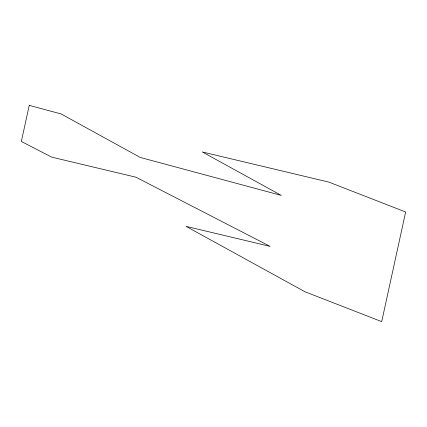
<?xml version="1.0" encoding="UTF-8"?>
<svg xmlns="http://www.w3.org/2000/svg" width="427" height="427" viewBox="0 0 427 427"><rect width="100%" height="100%" fill="white"/><g stroke="black" fill="none" stroke-linecap="round" stroke-linejoin="round"><path stroke-width="0.64" d="M29.233 105.368L21.35 141.481L51.752 157.147L135.893 177.194L270.152 246.39L186.012 226.342L304.958 291.758L381.706 321.632L405.65 211.995L328.902 182.121L202.259 151.948L281.286 195.406L140.205 157.43L61.184 113.972L29.233 105.368"/></g></svg>
